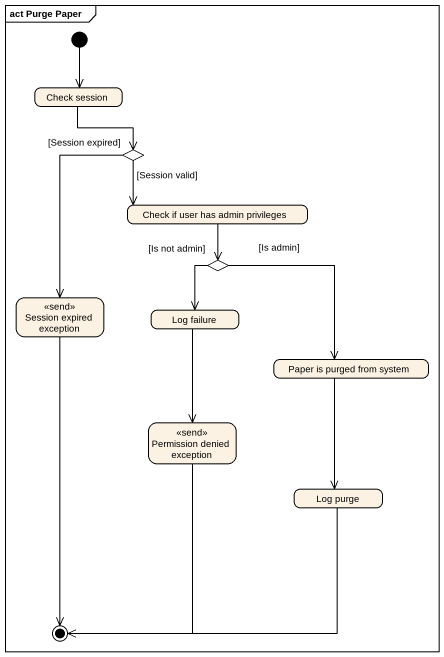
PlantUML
@startuml
mainframe act Purge Paper
hide empty description
state "Check session" as Check_session
state choice1 <<choice>>
state "Check if user has admin privileges" as Check_if_user_has_admin
state choice2 <<choice>>
state "Session expired exception" as Session_expired_exception <<send>>
state "Log failure" as Log_failure
state "Paper is purged from system" as Paper_is_purged_from_system
state "Permission denied exception" as Permission_denied_exception <<send>>
state "Log purge" as Log_purge
[*] --> Check_session
Check_session --> choice1
choice1 --> Check_if_user_has_admin : [Session valid]
choice1 --> Session_expired_exception : [Session expired]
Check_if_user_has_admin --> choice2
choice2 --> Log_failure : [Is not admin]
choice2 --> Paper_is_purged_from_system : [Is admin]
Log_failure --> Permission_denied_exception
Paper_is_purged_from_system --> Log_purge
Session_expired_exception --> [*]
Permission_denied_exception --> [*]
Log_purge -left-> [*]
@enduml
